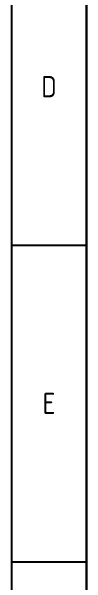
# Model space of a CAD drawing. Header units: millimetres. Extents: x -20118 to 11799, y -1891 to 39516.
# Drawn here: x -20118.3 to -20093.3, y 38983.7 to 39173.4 of the extents above; entities that cross this region are included whole.
import ezdxf

# ---------------------------------------------------------------- set-up
doc = ezdxf.new("R2010")
doc.units = ezdxf.units.MM
doc.layers.add('内框', color=7, linetype='Continuous', lineweight=80)
doc.styles.add('10', font='gbenor.shx', dxfattribs={"height": 3, "bigfont": 'gbcbig.shx'})

msp = doc.modelspace()

# ---------------------------------------------------------------- linework, layer by layer
msp.add_line((-20118.2964, 39516.4563), (-20118.2964, 38675.4563))
at = {"lineweight": -3}
for p, q in [((-20118.2964, 39095.9563), (-20093.2964, 39095.9563)), ((-20118.2964, 38990.9563), (-20093.2964, 38990.9563))]:
    msp.add_line(p, q, dxfattribs=at)
at = {"layer": '内框', "lineweight": 30}
msp.add_line((-20093.2964, 39506.4563), (-20093.2964, 38685.4563), dxfattribs=at)

# ---------------------------------------------------------------- texts
at = {"char_height": 7, "width": 25, "attachment_point": 5, "style": '10'}
for s, insert in [('D', (-20105.7964, 39148.4563)), ('E', (-20105.7964, 39043.4563))]:
    msp.add_mtext(s, dxfattribs=dict(at, insert=insert))

doc.saveas('drawing.dxf')
